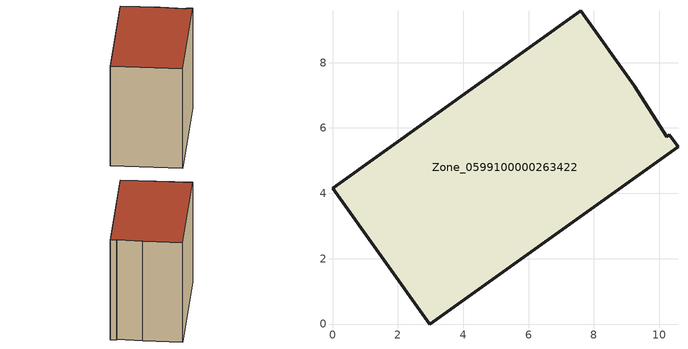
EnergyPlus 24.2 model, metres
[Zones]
Zone_0599100000263422
 floor ground (C_G): 7.6,9.58 9.24,7.29 10.23,5.74 10.31,5.79 10.57,5.42 2.97,0 0,4.16 z0
 wall outside (C_F): 2.97,0 10.57,5.42 10.31,5.79 10.23,5.74 9.24,7.29 7.6,9.58 0,4.16 2.97,0 z0:7.82
 roof outside (C_R): 9.24,7.29 7.6,9.58 0,4.16 2.97,0 10.57,5.42 10.31,5.79 10.23,5.74 z7.82
[BUILDING]
Pand.0599100000263422: North Axis=0; Terrain=City; Loads Convergence Tolerance Value=0.04; Temperature Convergence Tolerance Value=0.4; Solar Distribution=FullExterior; Maximum Number of Warmup Days=25; Minimum Number of Warmup Days=1
[Site:Location]
Rotterdam.The.Hague.AP_ZH_NLD Design_Conditions: Latitude=51.96; Longitude=4.45; Time Zone=1; Elevation=-4.5
[SITE:GROUNDTEMPERATURE:BUILDINGSURFACE]
18, 18, 18, 18, 18, 18, 18, 18, 18, 18, 18, 18
[MATERIAL] Thermal Absorptance=0.9; Solar Absorptance=0.7; Visible Absorptance=0.7
Name | Roughness | Thickness | Conductivity | Density | Specific Heat
G.TI.1975-1991 | MediumSmooth | 0.15 | 0.288461 | 540 | 1210
F.TI.1975-1991 | Rough | 0.3 | 0.230769 | 1920 | 840
R.TI.1975-1991 | MediumRough | 0.2 | 0.153846 | 1500 | 1000
[CONSTRUCTION]
C_G: G.TI.1975-1991
C_F: F.TI.1975-1991
C_R: R.TI.1975-1991
[ZONE]
Zone_0599100000263422: Type=1; Multiplier=1; Ceiling Height=Autocalculate; Volume=Autocalculate; Floor Area=autocalculate; Part of Total Floor Area=Yes
[ZONEINFILTRATION:DESIGNFLOWRATE]
Infil_Zone_0599100000263422: Zone or ZoneList or Space or SpaceList=Zone_0599100000263422; Schedule=AlwaysOn; Design Flow Rate Calculation Method=Flow/Area; Flow Rate per Floor Area=0.003; Constant Term Coefficient=1; Temperature Term Coefficient=0; Velocity Term Coefficient=0; Velocity Squared Term Coefficient=0
[HVACTEMPLATE:ZONE:IDEALLOADSAIRSYSTEM]
Zone_0599100000263422: Maximum Heating Supply Air Temperature=50; Minimum Cooling Supply Air Temperature=13; Maximum Heating Supply Air Humidity Ratio=0.0156; Minimum Cooling Supply Air Humidity Ratio=0.0077; Heating Limit=NoLimit; Cooling Limit=NoLimit; Dehumidification Control Type=ConstantSensibleHeatRatio; Cooling Sensible Heat Ratio=0.7; Dehumidification Setpoint=60; Humidification Control Type=None; Humidification Setpoint=30; Outdoor Air Method=None; Outdoor Air Flow Rate per Person=0.00944; Outdoor Air Flow Rate per Zone Floor Area=0; Outdoor Air Flow Rate per Zone=0; Demand Controlled Ventilation Type=None; Outdoor Air Economizer Type=NoEconomizer; Heat Recovery Type=None; Sensible Heat Recovery Effectiveness=0.7; Latent Heat Recovery Effectiveness=0.65
[ZONECONTROL:THERMOSTAT]
ThermostatControl_Zone_0599100000263422: Zone or ZoneList=Zone_0599100000263422; Control Type Schedule=DualSetpointControlType; Control 1=Thermostat_Zone_0599100000263422; Temperature Difference Between Cutout And Setpoint=0
[THERMOSTATSETPOINT:DUALSETPOINT]
Thermostat_Zone_0599100000263422: Heating Setpoint Temperature Schedule=HeatingSetpoint_Zone_0599100000263422; Cooling Setpoint Temperature Schedule=CoolingSetpoint_Zone_0599100000263422
[SCHEDULE:COMPACT]
HeatingSetpoint_Zone_0599100000263422: Through: 12/31, For: AllDays, Until: 24:00, 21
CoolingSetpoint_Zone_0599100000263422: Through: 12/31, For: AllDays, Until: 24:00, 24
DualSetpointControlType: Through: 12/31, For: AllDays, Until: 24:00, 4
AlwaysOn: Through: 12/31, For: AllDays, Until: 24:00, 1
